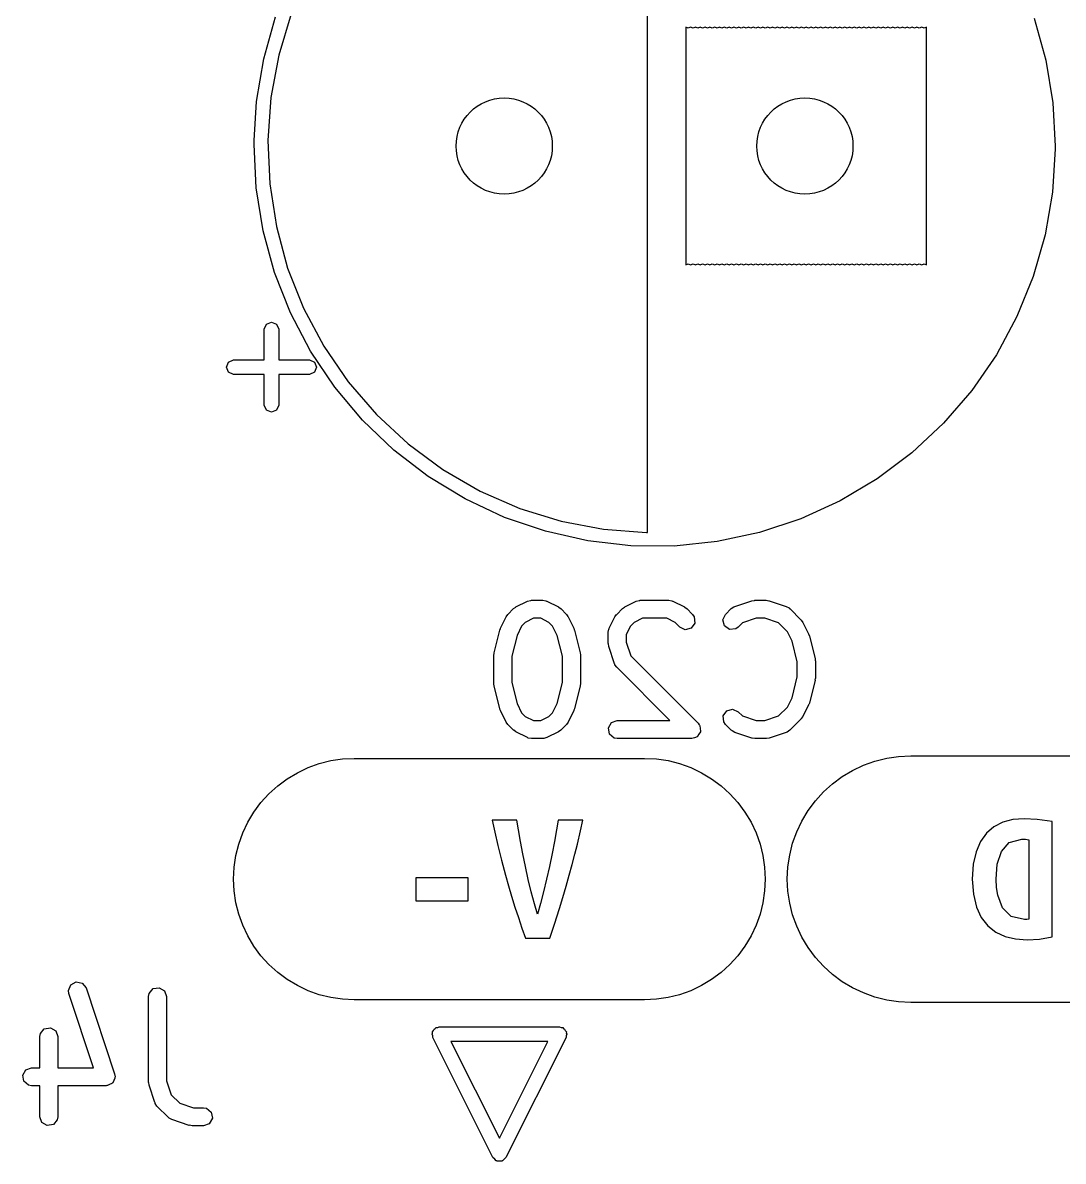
# Model space of a CAD drawing. Extents: x 84 to 124, y -233 to -38.
# Drawn here: x 95.1 to 103.75, y -205.94 to -196.47 of the extents above; entities that cross this region are included whole.
import ezdxf

# ---------------------------------------------------------------- set-up
doc = ezdxf.new("R2010")
doc.units = 0
doc.layers.add('BLACK', color=7, linetype='CONTINUOUS')

msp = doc.modelspace()

# ---------------------------------------------------------------- linework, layer by layer
at = {"layer": 'BLACK', "linetype": 'CONTINUOUS'}
for p, q in [((100.29, -200.709), (100.29, -194.284)), ((97.1002, -196.769), (97.1977, -196.422)), ((97.3288, -196.395), (97.2251, -196.739)), ((103.506, -196.433), (103.602, -196.78)), ((100.63, -196.515), (100.61, -196.507)), ((100.61, -196.507), (100.61, -198.483)), ((100.65, -196.507), (100.63, -196.515)), ((100.67, -196.515), (100.65, -196.507)), ((100.69, -196.507), (100.67, -196.515)), ((100.71, -196.515), (100.69, -196.507)), ((100.73, -196.507), (100.71, -196.515)), ((100.75, -196.515), (100.73, -196.507)), ((100.77, -196.507), (100.75, -196.515)), ((100.79, -196.515), (100.77, -196.507)), ((100.81, -196.507), (100.79, -196.515)), ((100.83, -196.515), (100.81, -196.507)), ((100.85, -196.507), (100.83, -196.515)), ((100.87, -196.515), (100.85, -196.507)), ((100.89, -196.507), (100.87, -196.515)), ((100.91, -196.515), (100.89, -196.507)), ((100.93, -196.507), (100.91, -196.515)), ((100.95, -196.515), (100.93, -196.507)), ((100.97, -196.507), (100.95, -196.515)), ((100.99, -196.515), (100.97, -196.507)), ((101.01, -196.507), (100.99, -196.515)), ((101.03, -196.515), (101.01, -196.507)), ((101.05, -196.507), (101.03, -196.515)), ((101.071, -196.515), (101.05, -196.507)), ((101.091, -196.507), (101.071, -196.515)), ((101.111, -196.515), (101.091, -196.507)), ((101.131, -196.507), (101.111, -196.515)), ((101.151, -196.515), (101.131, -196.507)), ((101.171, -196.507), (101.151, -196.515)), ((101.191, -196.515), (101.171, -196.507)), ((101.211, -196.507), (101.191, -196.515)), ((101.231, -196.515), (101.211, -196.507)), ((101.251, -196.507), (101.231, -196.515)), ((101.271, -196.515), (101.251, -196.507)), ((101.291, -196.507), (101.271, -196.515)), ((101.311, -196.515), (101.291, -196.507)), ((101.331, -196.507), (101.311, -196.515)), ((101.351, -196.515), (101.331, -196.507)), ((101.371, -196.507), (101.351, -196.515)), ((101.391, -196.515), (101.371, -196.507)), ((101.411, -196.507), (101.391, -196.515)), ((101.431, -196.515), (101.411, -196.507)), ((101.451, -196.507), (101.431, -196.515)), ((101.471, -196.515), (101.451, -196.507)), ((101.491, -196.507), (101.471, -196.515)), ((101.511, -196.515), (101.491, -196.507)), ((101.531, -196.507), (101.511, -196.515)), ((101.551, -196.515), (101.531, -196.507)), ((101.571, -196.507), (101.551, -196.515)), ((101.591, -196.515), (101.571, -196.507)), ((101.611, -196.507), (101.591, -196.515)), ((101.631, -196.515), (101.611, -196.507)), ((101.651, -196.507), (101.631, -196.515)), ((101.671, -196.515), (101.651, -196.507)), ((101.691, -196.507), (101.671, -196.515)), ((101.711, -196.515), (101.691, -196.507)), ((101.731, -196.507), (101.711, -196.515)), ((101.751, -196.515), (101.731, -196.507)), ((101.771, -196.507), (101.751, -196.515)), ((101.791, -196.515), (101.771, -196.507)), ((101.811, -196.507), (101.791, -196.515)), ((101.831, -196.515), (101.811, -196.507)), ((101.851, -196.507), (101.831, -196.515)), ((101.871, -196.515), (101.851, -196.507)), ((101.891, -196.507), (101.871, -196.515)), ((101.911, -196.515), (101.891, -196.507)), ((101.931, -196.507), (101.911, -196.515)), ((101.951, -196.515), (101.931, -196.507)), ((101.971, -196.507), (101.951, -196.515)), ((101.991, -196.515), (101.971, -196.507)), ((102.011, -196.507), (101.991, -196.515)), ((102.031, -196.515), (102.011, -196.507)), ((102.051, -196.507), (102.031, -196.515)), ((102.071, -196.515), (102.051, -196.507)), ((102.091, -196.507), (102.071, -196.515)), ((102.111, -196.515), (102.091, -196.507)), ((102.131, -196.507), (102.111, -196.515)), ((102.151, -196.515), (102.131, -196.507)), ((102.171, -196.507), (102.151, -196.515)), ((102.191, -196.515), (102.171, -196.507)), ((102.211, -196.507), (102.191, -196.515)), ((102.231, -196.515), (102.211, -196.507)), ((102.251, -196.507), (102.231, -196.515)), ((102.271, -196.515), (102.251, -196.507)), ((102.291, -196.507), (102.271, -196.515)), ((102.311, -196.515), (102.291, -196.507)), ((102.331, -196.507), (102.311, -196.515)), ((102.351, -196.515), (102.331, -196.507)), ((102.371, -196.507), (102.351, -196.515)), ((102.391, -196.515), (102.371, -196.507)), ((102.411, -196.507), (102.391, -196.515)), ((102.431, -196.515), (102.411, -196.507)), ((102.451, -196.507), (102.431, -196.515)), ((102.471, -196.515), (102.451, -196.507)), ((102.491, -196.507), (102.471, -196.515)), ((102.511, -196.515), (102.491, -196.507)), ((102.531, -196.507), (102.511, -196.515)), ((102.551, -196.515), (102.531, -196.507)), ((102.571, -196.507), (102.551, -196.515)), ((102.591, -196.515), (102.571, -196.507)), ((102.611, -196.507), (102.591, -196.515)), ((102.611, -198.483), (102.611, -196.507)), ((97.0408, -197.124), (97.1002, -196.769)), ((97.2251, -196.739), (97.1603, -197.092)), ((103.602, -196.78), (103.661, -197.135)), ((97.1603, -197.092), (97.1353, -197.45)), ((97.0219, -197.45), (97.0408, -197.124)), ((103.661, -197.135), (103.68, -197.495)), ((97.02, -197.483), (97.0219, -197.45)), ((97.1353, -197.45), (97.1503, -197.809)), ((97.0382, -197.843), (97.02, -197.483)), ((103.68, -197.518), (103.658, -197.878)), ((103.68, -197.495), (103.68, -197.518)), ((97.0952, -198.199), (97.0382, -197.843)), ((97.1503, -197.809), (97.2052, -198.163)), ((103.658, -197.878), (103.597, -198.233)), ((97.1902, -198.546), (97.0952, -198.199)), ((97.2052, -198.163), (97.2993, -198.51)), ((103.597, -198.233), (103.499, -198.579)), ((97.2993, -198.51), (97.4314, -198.844)), ((100.61, -198.483), (100.63, -198.475)), ((100.63, -198.475), (100.65, -198.483)), ((100.65, -198.483), (100.67, -198.475)), ((100.67, -198.475), (100.69, -198.483)), ((100.69, -198.483), (100.71, -198.475)), ((100.71, -198.475), (100.73, -198.483)), ((100.73, -198.483), (100.75, -198.475)), ((100.75, -198.475), (100.77, -198.483)), ((100.77, -198.483), (100.79, -198.475)), ((100.79, -198.475), (100.81, -198.483)), ((100.81, -198.483), (100.83, -198.475)), ((100.83, -198.475), (100.85, -198.483)), ((100.85, -198.483), (100.87, -198.475)), ((100.87, -198.475), (100.89, -198.483)), ((100.89, -198.483), (100.91, -198.475)), ((100.91, -198.475), (100.93, -198.483)), ((100.93, -198.483), (100.95, -198.475)), ((100.95, -198.475), (100.97, -198.483)), ((100.97, -198.483), (100.99, -198.475)), ((100.99, -198.475), (101.01, -198.483)), ((101.01, -198.483), (101.03, -198.475)), ((101.03, -198.475), (101.05, -198.483)), ((101.05, -198.483), (101.071, -198.475)), ((101.071, -198.475), (101.091, -198.483)), ((101.091, -198.483), (101.111, -198.475)), ((101.111, -198.475), (101.131, -198.483)), ((101.131, -198.483), (101.151, -198.475)), ((101.151, -198.475), (101.171, -198.483)), ((101.171, -198.483), (101.191, -198.475)), ((101.191, -198.475), (101.211, -198.483)), ((101.211, -198.483), (101.231, -198.475)), ((101.231, -198.475), (101.251, -198.483)), ((101.251, -198.483), (101.271, -198.475)), ((101.271, -198.475), (101.291, -198.483)), ((101.291, -198.483), (101.311, -198.475)), ((101.311, -198.475), (101.331, -198.483)), ((101.331, -198.483), (101.351, -198.475)), ((101.351, -198.475), (101.371, -198.483)), ((101.371, -198.483), (101.391, -198.475)), ((101.391, -198.475), (101.411, -198.483)), ((101.411, -198.483), (101.431, -198.475)), ((101.431, -198.475), (101.451, -198.483)), ((101.451, -198.483), (101.471, -198.475)), ((101.471, -198.475), (101.491, -198.483)), ((101.491, -198.483), (101.511, -198.475)), ((101.511, -198.475), (101.531, -198.483)), ((101.531, -198.483), (101.551, -198.475)), ((101.551, -198.475), (101.571, -198.483)), ((101.571, -198.483), (101.591, -198.475)), ((101.591, -198.475), (101.611, -198.483)), ((101.611, -198.483), (101.631, -198.475)), ((101.631, -198.475), (101.651, -198.483)), ((101.651, -198.483), (101.671, -198.475)), ((101.671, -198.475), (101.691, -198.483)), ((101.691, -198.483), (101.711, -198.475)), ((101.711, -198.475), (101.731, -198.483)), ((101.731, -198.483), (101.751, -198.475)), ((101.751, -198.475), (101.771, -198.483)), ((101.771, -198.483), (101.791, -198.475)), ((101.791, -198.475), (101.811, -198.483)), ((101.811, -198.483), (101.831, -198.475)), ((101.831, -198.475), (101.851, -198.483)), ((101.851, -198.483), (101.871, -198.475)), ((101.871, -198.475), (101.891, -198.483)), ((101.891, -198.483), (101.911, -198.475)), ((101.911, -198.475), (101.931, -198.483)), ((101.931, -198.483), (101.951, -198.475)), ((101.951, -198.475), (101.971, -198.483)), ((101.971, -198.483), (101.991, -198.475)), ((101.991, -198.475), (102.011, -198.483)), ((102.011, -198.483), (102.031, -198.475)), ((102.031, -198.475), (102.051, -198.483)), ((102.051, -198.483), (102.071, -198.475)), ((102.071, -198.475), (102.091, -198.483)), ((102.091, -198.483), (102.111, -198.475)), ((102.111, -198.475), (102.131, -198.483)), ((102.131, -198.483), (102.151, -198.475)), ((102.151, -198.475), (102.171, -198.483)), ((102.171, -198.483), (102.191, -198.475)), ((102.191, -198.475), (102.211, -198.483)), ((102.211, -198.483), (102.231, -198.475)), ((102.231, -198.475), (102.251, -198.483)), ((102.251, -198.483), (102.271, -198.475)), ((102.271, -198.475), (102.291, -198.483)), ((102.291, -198.483), (102.311, -198.475)), ((102.311, -198.475), (102.331, -198.483)), ((102.331, -198.483), (102.351, -198.475)), ((102.351, -198.475), (102.371, -198.483)), ((102.371, -198.483), (102.391, -198.475)), ((102.391, -198.475), (102.411, -198.483)), ((102.411, -198.483), (102.431, -198.475)), ((102.431, -198.475), (102.451, -198.483)), ((102.451, -198.483), (102.471, -198.475)), ((102.471, -198.475), (102.491, -198.483)), ((102.491, -198.483), (102.511, -198.475)), ((102.511, -198.475), (102.531, -198.483)), ((102.531, -198.483), (102.551, -198.475)), ((102.551, -198.475), (102.571, -198.483)), ((102.571, -198.483), (102.591, -198.475)), ((102.591, -198.475), (102.611, -198.483)), ((97.3222, -198.881), (97.1902, -198.546)), ((103.499, -198.579), (103.363, -198.913)), ((97.4897, -199.2), (97.3222, -198.881)), ((97.4314, -198.844), (97.6, -199.16)), ((97.1048, -199.019), (97.1223, -198.977)), ((97.1223, -198.977), (97.1648, -198.959)), ((97.1648, -198.959), (97.2072, -198.977)), ((97.2072, -198.977), (97.2248, -199.019)), ((103.363, -198.913), (103.192, -199.23)), ((97.1048, -199.274), (97.1048, -199.019)), ((97.2248, -199.019), (97.2248, -199.274)), ((97.6, -199.16), (97.8027, -199.457)), ((96.8073, -199.292), (96.8498, -199.274)), ((96.8498, -199.274), (97.1048, -199.274)), ((97.2248, -199.274), (97.4798, -199.274)), ((97.4798, -199.274), (97.5222, -199.292)), ((97.6905, -199.499), (97.4897, -199.2)), ((103.192, -199.23), (102.988, -199.527)), ((96.7898, -199.334), (96.8073, -199.292)), ((96.8073, -199.376), (96.7898, -199.334)), ((97.5222, -199.292), (97.5398, -199.334)), ((97.5398, -199.334), (97.5222, -199.376)), ((96.8498, -199.394), (96.8073, -199.376)), ((97.1048, -199.394), (96.8498, -199.394)), ((97.1048, -199.649), (97.1048, -199.394)), ((97.4798, -199.394), (97.2248, -199.394)), ((97.2248, -199.394), (97.2248, -199.649)), ((97.5222, -199.376), (97.4798, -199.394)), ((97.8027, -199.457), (98.0373, -199.728)), ((97.9225, -199.775), (97.6905, -199.499)), ((102.988, -199.527), (102.753, -199.8)), ((97.1223, -199.691), (97.1048, -199.649)), ((97.2248, -199.649), (97.2072, -199.691)), ((97.1648, -199.709), (97.1223, -199.691)), ((97.2072, -199.691), (97.1648, -199.709)), ((98.0373, -199.728), (98.3006, -199.972)), ((98.1829, -200.023), (97.9225, -199.775)), ((102.753, -199.8), (102.49, -200.046)), ((98.4687, -200.243), (98.1829, -200.023)), ((98.3006, -199.972), (98.5896, -200.185)), ((102.49, -200.046), (102.202, -200.262)), ((98.5896, -200.185), (98.9004, -200.365)), ((98.7764, -200.43), (98.4687, -200.243)), ((102.202, -200.262), (101.893, -200.446)), ((98.9004, -200.365), (99.2293, -200.508)), ((99.1026, -200.583), (98.7764, -200.43)), ((99.2293, -200.508), (99.5722, -200.615)), ((101.893, -200.446), (101.565, -200.595)), ((99.4433, -200.699), (99.1026, -200.583)), ((101.565, -200.595), (101.223, -200.709)), ((99.7947, -200.778), (99.4433, -200.699)), ((99.5722, -200.615), (99.9248, -200.682)), ((99.9248, -200.682), (100.283, -200.709)), ((100.153, -200.819), (99.7947, -200.778)), ((100.283, -200.709), (100.29, -200.709)), ((100.871, -200.784), (100.513, -200.821)), ((101.223, -200.709), (100.871, -200.784)), ((100.513, -200.821), (100.153, -200.819)), ((99.1303, -201.39), (99.1779, -201.342)), ((99.1779, -201.342), (99.1963, -201.329)), ((99.1963, -201.329), (99.1974, -201.328)), ((99.1974, -201.328), (99.2926, -201.28)), ((99.2926, -201.28), (99.3176, -201.273)), ((99.3176, -201.273), (99.322, -201.274)), ((99.322, -201.274), (99.3262, -201.272)), ((99.3262, -201.272), (99.4214, -201.272)), ((99.4214, -201.272), (99.4471, -201.277)), ((99.4471, -201.277), (99.4505, -201.28)), ((99.4505, -201.28), (99.455, -201.28)), ((99.455, -201.28), (99.5502, -201.328)), ((99.5502, -201.328), (99.5682, -201.341)), ((99.5682, -201.341), (99.5697, -201.342)), ((99.5697, -201.342), (99.6173, -201.39)), ((100.035, -201.39), (100.083, -201.342)), ((100.083, -201.342), (100.101, -201.329)), ((100.101, -201.329), (100.102, -201.328)), ((100.102, -201.328), (100.197, -201.28)), ((100.197, -201.28), (100.222, -201.273)), ((100.222, -201.273), (100.227, -201.274)), ((100.227, -201.274), (100.231, -201.272)), ((100.231, -201.272), (100.469, -201.272)), ((100.469, -201.272), (100.495, -201.277)), ((100.495, -201.277), (100.498, -201.28)), ((100.498, -201.28), (100.503, -201.28)), ((100.503, -201.28), (100.598, -201.328)), ((100.598, -201.328), (100.616, -201.341)), ((100.616, -201.341), (100.617, -201.342)), ((100.617, -201.342), (100.665, -201.39)), ((100.94, -201.39), (100.987, -201.342)), ((100.987, -201.342), (101.009, -201.327)), ((101.009, -201.327), (101.013, -201.327)), ((101.013, -201.327), (101.017, -201.324)), ((101.017, -201.324), (101.16, -201.276)), ((101.16, -201.276), (101.182, -201.273)), ((101.182, -201.273), (101.183, -201.272)), ((101.183, -201.272), (101.279, -201.272)), ((101.279, -201.272), (101.301, -201.276)), ((101.301, -201.276), (101.302, -201.276)), ((101.302, -201.276), (101.445, -201.324)), ((101.445, -201.324), (101.468, -201.336)), ((101.468, -201.336), (101.47, -201.34)), ((101.47, -201.34), (101.474, -201.342)), ((101.474, -201.342), (101.57, -201.437)), ((99.0686, -201.504), (99.1163, -201.409)), ((99.1163, -201.409), (99.1296, -201.391)), ((99.1296, -201.391), (99.1303, -201.39)), ((99.2754, -201.457), (99.245, -201.487)), ((99.3439, -201.422), (99.2754, -201.457)), ((99.4037, -201.422), (99.3439, -201.422)), ((99.4722, -201.457), (99.4037, -201.422)), ((99.5026, -201.487), (99.4722, -201.457)), ((99.6173, -201.39), (99.6302, -201.408)), ((99.6302, -201.408), (99.6314, -201.409)), ((99.6314, -201.409), (99.679, -201.504)), ((99.9734, -201.504), (100.021, -201.409)), ((100.021, -201.409), (100.034, -201.391)), ((100.034, -201.391), (100.035, -201.39)), ((100.18, -201.457), (100.15, -201.487)), ((100.249, -201.422), (100.18, -201.457)), ((100.451, -201.422), (100.249, -201.422)), ((100.52, -201.457), (100.451, -201.422)), ((100.559, -201.496), (100.52, -201.457)), ((100.665, -201.39), (100.68, -201.411)), ((100.68, -201.411), (100.684, -201.462)), ((100.918, -201.436), (100.94, -201.39)), ((100.931, -201.486), (100.918, -201.436)), ((101.196, -201.422), (101.081, -201.461)), ((101.266, -201.422), (101.196, -201.422)), ((101.381, -201.461), (101.266, -201.422)), ((101.57, -201.437), (101.583, -201.456)), ((101.583, -201.456), (101.584, -201.457)), ((101.584, -201.457), (101.631, -201.552)), ((99.0153, -201.71), (99.063, -201.52)), ((99.063, -201.52), (99.0682, -201.508)), ((99.0682, -201.508), (99.0686, -201.504)), ((99.245, -201.487), (99.2065, -201.564)), ((99.5411, -201.564), (99.5026, -201.487)), ((99.679, -201.504), (99.6827, -201.517)), ((99.6827, -201.517), (99.6847, -201.52)), ((99.6847, -201.52), (99.7323, -201.71)), ((99.9655, -201.538), (99.97, -201.512)), ((99.9655, -201.633), (99.9655, -201.538)), ((99.97, -201.512), (99.9729, -201.509)), ((99.9729, -201.509), (99.9734, -201.504)), ((100.15, -201.487), (100.115, -201.556)), ((100.605, -201.517), (100.559, -201.496)), ((100.655, -201.504), (100.605, -201.517)), ((100.684, -201.462), (100.655, -201.504)), ((100.973, -201.515), (100.931, -201.486)), ((101.025, -201.511), (100.973, -201.515)), ((101.046, -201.496), (101.025, -201.511)), ((101.081, -201.461), (101.046, -201.496)), ((101.455, -201.535), (101.381, -201.461)), ((101.494, -201.612), (101.455, -201.535)), ((101.631, -201.552), (101.635, -201.564)), ((99.2065, -201.564), (99.1631, -201.738)), ((99.5845, -201.738), (99.5411, -201.564)), ((99.966, -201.635), (99.9655, -201.633)), ((99.9693, -201.657), (99.966, -201.635)), ((100.115, -201.556), (100.115, -201.621)), ((100.115, -201.621), (100.154, -201.735)), ((101.537, -201.785), (101.494, -201.612)), ((101.635, -201.564), (101.637, -201.567)), ((101.637, -201.567), (101.685, -201.758)), ((99.0131, -201.728), (99.0157, -201.714)), ((99.0131, -201.966), (99.0131, -201.728)), ((99.0157, -201.714), (99.0153, -201.71)), ((99.1631, -201.738), (99.1631, -201.957)), ((99.5845, -201.957), (99.5845, -201.738)), ((99.7323, -201.71), (99.7333, -201.725)), ((99.7333, -201.725), (99.7345, -201.728)), ((99.7345, -201.728), (99.7345, -201.966)), ((100.017, -201.8), (99.9693, -201.657)), ((100.154, -201.735), (100.713, -202.294)), ((100.02, -201.803), (100.017, -201.8)), ((100.02, -201.808), (100.02, -201.803)), ((100.035, -201.829), (100.02, -201.808)), ((100.478, -202.272), (100.035, -201.829)), ((101.537, -201.91), (101.537, -201.785)), ((101.685, -201.758), (101.686, -201.773)), ((101.686, -201.773), (101.687, -201.776)), ((101.687, -201.776), (101.687, -201.919)), ((101.494, -202.083), (101.537, -201.91)), ((101.687, -201.919), (101.684, -201.934)), ((99.0143, -201.97), (99.0131, -201.966)), ((99.0153, -201.985), (99.0143, -201.97)), ((99.063, -202.175), (99.0153, -201.985)), ((99.1631, -201.957), (99.2065, -202.131)), ((99.5411, -202.131), (99.5845, -201.957)), ((99.7323, -201.985), (99.6847, -202.175)), ((99.7345, -201.966), (99.7319, -201.981)), ((99.7319, -201.981), (99.7323, -201.985)), ((101.685, -201.937), (101.637, -202.127)), ((101.684, -201.934), (101.685, -201.937)), ((101.455, -202.16), (101.494, -202.083)), ((99.0649, -202.178), (99.063, -202.175)), ((99.0686, -202.19), (99.0649, -202.178)), ((99.1163, -202.286), (99.0686, -202.19)), ((99.2065, -202.131), (99.245, -202.208)), ((99.245, -202.208), (99.2754, -202.238)), ((99.4722, -202.238), (99.5026, -202.208)), ((99.5026, -202.208), (99.5411, -202.131)), ((99.679, -202.19), (99.6314, -202.286)), ((99.6794, -202.187), (99.679, -202.19)), ((99.6847, -202.175), (99.6794, -202.187)), ((100.92, -202.233), (100.95, -202.191)), ((100.95, -202.191), (100.999, -202.177)), ((100.999, -202.177), (101.046, -202.199)), ((101.046, -202.199), (101.081, -202.234)), ((101.381, -202.234), (101.455, -202.16)), ((101.631, -202.143), (101.584, -202.238)), ((101.632, -202.139), (101.631, -202.143)), ((101.637, -202.127), (101.632, -202.139)), ((99.1174, -202.287), (99.1163, -202.286)), ((99.1303, -202.305), (99.1174, -202.287)), ((99.1779, -202.353), (99.1303, -202.305)), ((99.2754, -202.238), (99.3439, -202.272)), ((99.3439, -202.272), (99.4037, -202.272)), ((99.4037, -202.272), (99.4722, -202.238)), ((99.6173, -202.305), (99.5697, -202.353)), ((99.618, -202.304), (99.6173, -202.305)), ((99.6314, -202.286), (99.618, -202.304)), ((99.9666, -202.334), (99.9923, -202.29)), ((99.9923, -202.29), (100.04, -202.272)), ((100.04, -202.272), (100.478, -202.272)), ((100.713, -202.294), (100.722, -202.308)), ((100.722, -202.308), (100.724, -202.31)), ((100.925, -202.284), (100.92, -202.233)), ((100.94, -202.305), (100.925, -202.284)), ((100.987, -202.353), (100.94, -202.305)), ((101.081, -202.234), (101.196, -202.272)), ((101.196, -202.272), (101.266, -202.272)), ((101.266, -202.272), (101.381, -202.234)), ((101.57, -202.258), (101.474, -202.353)), ((101.584, -202.238), (101.57, -202.256)), ((101.57, -202.256), (101.57, -202.258)), ((99.1794, -202.353), (99.1779, -202.353)), ((99.1974, -202.367), (99.1794, -202.353)), ((99.2926, -202.414), (99.1974, -202.367)), ((99.5502, -202.367), (99.455, -202.414)), ((99.5513, -202.366), (99.5502, -202.367)), ((99.5697, -202.353), (99.5513, -202.366)), ((99.9755, -202.385), (99.9666, -202.334)), ((100.015, -202.418), (99.9755, -202.385)), ((100.719, -202.385), (100.708, -202.405)), ((100.732, -202.367), (100.719, -202.385)), ((100.724, -202.31), (100.725, -202.312)), ((100.725, -202.312), (100.727, -202.316)), ((100.727, -202.316), (100.729, -202.338)), ((100.729, -202.338), (100.733, -202.36)), ((100.733, -202.36), (100.732, -202.363)), ((100.732, -202.363), (100.732, -202.367)), ((100.992, -202.355), (100.987, -202.353)), ((100.994, -202.359), (100.992, -202.355)), ((101.017, -202.371), (100.994, -202.359)), ((101.16, -202.419), (101.017, -202.371)), ((101.445, -202.371), (101.302, -202.419)), ((101.449, -202.368), (101.445, -202.371)), ((101.453, -202.368), (101.449, -202.368)), ((101.474, -202.353), (101.453, -202.368)), ((99.2971, -202.415), (99.2926, -202.414)), ((99.3005, -202.418), (99.2971, -202.415)), ((99.3262, -202.422), (99.3005, -202.418)), ((99.4214, -202.422), (99.3262, -202.422)), ((99.4256, -202.421), (99.4214, -202.422)), ((99.43, -202.422), (99.4256, -202.421)), ((99.455, -202.414), (99.43, -202.422)), ((100.04, -202.422), (100.015, -202.418)), ((100.66, -202.422), (100.04, -202.422)), ((100.681, -202.415), (100.66, -202.422)), ((100.703, -202.409), (100.681, -202.415)), ((100.705, -202.406), (100.703, -202.409)), ((100.708, -202.405), (100.705, -202.406)), ((101.161, -202.418), (101.16, -202.419)), ((101.183, -202.422), (101.161, -202.418)), ((101.279, -202.422), (101.183, -202.422)), ((101.28, -202.422), (101.279, -202.422)), ((101.302, -202.419), (101.28, -202.422)), ((97.6578, -202.606), (97.7552, -202.592)), ((97.7552, -202.592), (97.8536, -202.587)), ((97.8536, -202.587), (100.266, -202.587)), ((100.266, -202.587), (100.365, -202.592)), ((100.365, -202.592), (100.462, -202.606)), ((102.182, -202.61), (102.28, -202.585)), ((102.28, -202.585), (102.379, -202.571)), ((102.379, -202.571), (102.48, -202.566)), ((102.48, -202.566), (105.8, -202.566)), ((97.3804, -202.706), (97.4694, -202.663)), ((97.4694, -202.663), (97.5622, -202.63)), ((97.5622, -202.63), (97.6578, -202.606)), ((100.462, -202.606), (100.558, -202.63)), ((100.558, -202.63), (100.651, -202.663)), ((100.651, -202.663), (100.74, -202.706)), ((101.91, -202.738), (101.996, -202.687)), ((101.996, -202.687), (102.087, -202.644)), ((102.087, -202.644), (102.182, -202.61)), ((97.2167, -202.815), (97.2959, -202.756)), ((97.2959, -202.756), (97.3804, -202.706)), ((100.74, -202.706), (100.824, -202.756)), ((100.824, -202.756), (100.903, -202.815)), ((101.829, -202.798), (101.91, -202.738)), ((97.1437, -202.881), (97.2167, -202.815)), ((100.903, -202.815), (100.976, -202.881)), ((101.687, -202.94), (101.755, -202.866)), ((101.755, -202.866), (101.829, -202.798)), ((97.0189, -203.033), (97.0776, -202.954)), ((97.0776, -202.954), (97.1437, -202.881)), ((100.976, -202.881), (101.042, -202.954)), ((101.042, -202.954), (101.101, -203.033)), ((101.627, -203.021), (101.687, -202.94)), ((96.9682, -203.118), (97.0189, -203.033)), ((101.101, -203.033), (101.152, -203.118)), ((101.575, -203.108), (101.627, -203.021)), ((96.9261, -203.207), (96.9682, -203.118)), ((99.2045, -203.1), (98.9997, -203.1)), ((98.9997, -203.1), (99.0209, -203.2)), ((99.2188, -203.182), (99.2045, -203.1)), ((99.5474, -203.1), (99.5355, -203.182)), ((99.7537, -203.1), (99.5474, -203.1)), ((99.7355, -203.189), (99.7537, -203.1)), ((101.152, -203.118), (101.194, -203.207)), ((101.532, -203.199), (101.575, -203.108)), ((103.171, -203.155), (103.11, -203.208)), ((103.245, -203.118), (103.171, -203.155)), ((103.33, -203.096), (103.245, -203.118)), ((103.422, -203.089), (103.33, -203.096)), ((103.532, -203.094), (103.422, -203.089)), ((103.657, -203.113), (103.532, -203.094)), ((103.657, -204.072), (103.657, -203.113)), ((96.8929, -203.3), (96.9261, -203.207)), ((99.0209, -203.2), (99.0465, -203.312)), ((99.2362, -203.277), (99.2188, -203.182)), ((99.5355, -203.182), (99.5188, -203.277)), ((99.7093, -203.3), (99.7355, -203.189)), ((101.194, -203.207), (101.227, -203.3)), ((101.498, -203.293), (101.532, -203.199)), ((103.11, -203.208), (103.06, -203.277)), ((96.869, -203.395), (96.8929, -203.3)), ((99.0465, -203.312), (99.0763, -203.433)), ((99.2561, -203.38), (99.2362, -203.277)), ((99.5188, -203.277), (99.4987, -203.379)), ((99.6883, -203.383), (99.7093, -203.3)), ((101.227, -203.3), (101.251, -203.395)), ((101.474, -203.391), (101.498, -203.293)), ((103.06, -203.277), (103.023, -203.363)), ((103.234, -203.361), (103.299, -203.287)), ((103.299, -203.287), (103.405, -203.259)), ((103.405, -203.259), (103.434, -203.26)), ((103.434, -203.26), (103.462, -203.264)), ((103.462, -203.264), (103.462, -203.924)), ((96.8545, -203.493), (96.869, -203.395)), ((99.0763, -203.433), (99.11, -203.559)), ((99.2775, -203.486), (99.2561, -203.38)), ((99.4987, -203.379), (99.4767, -203.485)), ((99.6655, -203.469), (99.6883, -203.383)), ((101.251, -203.395), (101.265, -203.493)), ((101.459, -203.49), (101.474, -203.391)), ((103.023, -203.363), (103, -203.467)), ((103.2, -203.467), (103.234, -203.361)), ((96.8497, -203.591), (96.8545, -203.493)), ((99.3005, -203.593), (99.2775, -203.486)), ((99.4767, -203.485), (99.4529, -203.591)), ((99.641, -203.559), (99.6655, -203.469)), ((101.265, -203.493), (101.27, -203.591)), ((101.454, -203.591), (101.459, -203.49)), ((103, -203.467), (102.992, -203.591)), ((103.191, -203.591), (103.2, -203.467)), ((96.8545, -203.689), (96.8497, -203.591)), ((98.3663, -203.579), (98.3663, -203.771)), ((98.8012, -203.579), (98.3663, -203.579)), ((98.8012, -203.771), (98.8012, -203.579)), ((99.11, -203.559), (99.1346, -203.646)), ((99.3251, -203.697), (99.3005, -203.593)), ((99.4529, -203.591), (99.4275, -203.696)), ((99.6151, -203.651), (99.641, -203.559)), ((101.27, -203.591), (101.265, -203.689)), ((101.459, -203.692), (101.454, -203.591)), ((102.992, -203.591), (103.001, -203.717)), ((103.194, -203.661), (103.191, -203.591)), ((96.869, -203.787), (96.8545, -203.689)), ((99.1346, -203.646), (99.1608, -203.734)), ((99.3505, -203.796), (99.3251, -203.697)), ((99.4275, -203.696), (99.4015, -203.794)), ((99.5881, -203.743), (99.6151, -203.651)), ((101.265, -203.689), (101.251, -203.787)), ((101.474, -203.791), (101.459, -203.692)), ((103.001, -203.717), (103.026, -203.824)), ((103.203, -203.725), (103.194, -203.661)), ((103.242, -203.831), (103.203, -203.725)), ((96.8929, -203.882), (96.869, -203.787)), ((98.3663, -203.771), (98.8012, -203.771)), ((99.1608, -203.734), (99.1886, -203.823)), ((99.1886, -203.823), (99.2175, -203.911)), ((99.3759, -203.882), (99.3505, -203.796)), ((99.4015, -203.794), (99.3759, -203.882)), ((99.5601, -203.835), (99.5881, -203.743)), ((101.251, -203.787), (101.227, -203.882)), ((101.498, -203.889), (101.474, -203.791)), ((103.026, -203.824), (103.067, -203.911)), ((96.9261, -203.975), (96.8929, -203.882)), ((99.2175, -203.911), (99.2471, -203.998)), ((99.5184, -203.966), (99.5601, -203.835)), ((101.227, -203.882), (101.194, -203.975)), ((101.532, -203.983), (101.498, -203.889)), ((103.067, -203.911), (103.121, -203.98)), ((103.315, -203.901), (103.242, -203.831)), ((103.427, -203.926), (103.315, -203.901)), ((96.9682, -204.064), (96.9261, -203.975)), ((99.2471, -203.998), (99.2775, -204.082)), ((99.4791, -204.082), (99.5184, -203.966)), ((101.194, -203.975), (101.152, -204.064)), ((101.575, -204.074), (101.532, -203.983)), ((103.121, -203.98), (103.187, -204.032)), ((103.445, -203.926), (103.427, -203.926)), ((103.462, -203.924), (103.445, -203.926)), ((97.0189, -204.149), (96.9682, -204.064)), ((99.2775, -204.082), (99.4791, -204.082)), ((101.152, -204.064), (101.101, -204.149)), ((101.627, -204.161), (101.575, -204.074)), ((103.187, -204.032), (103.264, -204.068)), ((103.264, -204.068), (103.352, -204.089)), ((103.352, -204.089), (103.448, -204.096)), ((103.448, -204.096), (103.55, -204.09)), ((103.55, -204.09), (103.657, -204.072)), ((97.0776, -204.228), (97.0189, -204.149)), ((101.101, -204.149), (101.042, -204.228)), ((101.687, -204.242), (101.627, -204.161)), ((97.1437, -204.301), (97.0776, -204.228)), ((101.042, -204.228), (100.976, -204.301)), ((101.755, -204.316), (101.687, -204.242)), ((97.2167, -204.367), (97.1437, -204.301)), ((97.2959, -204.426), (97.2167, -204.367)), ((100.903, -204.367), (100.824, -204.426)), ((100.976, -204.301), (100.903, -204.367)), ((101.829, -204.384), (101.755, -204.316)), ((101.91, -204.444), (101.829, -204.384)), ((95.4767, -204.518), (95.4956, -204.47)), ((95.4956, -204.47), (95.5407, -204.446)), ((95.5407, -204.446), (95.5909, -204.456)), ((95.5909, -204.456), (95.6228, -204.496)), ((97.3804, -204.476), (97.2959, -204.426)), ((97.4694, -204.519), (97.3804, -204.476)), ((100.74, -204.476), (100.651, -204.519)), ((100.824, -204.426), (100.74, -204.476)), ((101.996, -204.495), (101.91, -204.444)), ((95.4805, -204.543), (95.4767, -204.518)), ((95.6857, -205.159), (95.4805, -204.543)), ((95.6228, -204.496), (95.8609, -205.21)), ((96.1433, -204.567), (96.1479, -204.542)), ((96.1433, -205.282), (96.1433, -204.567)), ((96.1479, -204.542), (96.1808, -204.502)), ((96.1808, -204.502), (96.2314, -204.494)), ((96.2314, -204.494), (96.2758, -204.519)), ((96.2758, -204.519), (96.2933, -204.567)), ((96.2933, -204.567), (96.2933, -205.269)), ((97.5622, -204.552), (97.4694, -204.519)), ((97.6578, -204.576), (97.5622, -204.552)), ((97.7552, -204.59), (97.6578, -204.576)), ((100.462, -204.576), (100.365, -204.59)), ((100.558, -204.552), (100.462, -204.576)), ((100.651, -204.519), (100.558, -204.552)), ((102.087, -204.538), (101.996, -204.495)), ((102.182, -204.572), (102.087, -204.538)), ((102.28, -204.597), (102.182, -204.572)), ((97.8536, -204.595), (97.7552, -204.59)), ((100.266, -204.595), (97.8536, -204.595)), ((100.365, -204.59), (100.266, -204.595)), ((102.379, -204.611), (102.28, -204.597)), ((102.48, -204.616), (102.379, -204.611)), ((105.8, -204.616), (102.48, -204.616)), ((95.2431, -204.875), (95.2761, -204.836)), ((95.2761, -204.836), (95.3266, -204.827)), ((95.3266, -204.827), (95.371, -204.853)), ((95.371, -204.853), (95.3886, -204.901)), ((98.5031, -204.861), (98.5122, -204.85)), ((98.5038, -204.871), (98.5031, -204.861)), ((98.5122, -204.85), (98.5176, -204.838)), ((98.5176, -204.838), (98.5267, -204.834)), ((98.5267, -204.834), (98.5332, -204.826)), ((98.5332, -204.826), (98.5471, -204.825)), ((98.5471, -204.825), (98.56, -204.82)), ((98.56, -204.82), (99.56, -204.82)), ((99.56, -204.82), (99.5729, -204.825)), ((99.5729, -204.825), (99.5868, -204.826)), ((99.5868, -204.826), (99.5933, -204.834)), ((99.5933, -204.834), (99.6024, -204.838)), ((99.6024, -204.838), (99.6078, -204.85)), ((99.6078, -204.85), (99.6169, -204.861)), ((99.6169, -204.861), (99.6162, -204.871)), ((95.2386, -204.901), (95.2431, -204.875)), ((95.2386, -205.159), (95.2386, -204.901)), ((95.3886, -204.901), (95.3886, -205.159)), ((98.5, -204.88), (98.5038, -204.871)), ((98.5053, -204.893), (98.5, -204.88)), ((98.5063, -204.907), (98.5053, -204.893)), ((99.0063, -205.907), (98.5063, -204.907)), ((98.6571, -204.94), (99.06, -205.746)), ((99.4629, -204.94), (98.6571, -204.94)), ((99.06, -205.746), (99.4629, -204.94)), ((99.6137, -204.907), (99.1137, -205.907)), ((99.6147, -204.893), (99.6137, -204.907)), ((99.62, -204.88), (99.6147, -204.893)), ((99.6162, -204.871), (99.62, -204.88)), ((95.0969, -205.221), (95.1225, -205.177)), ((95.1058, -205.272), (95.0969, -205.221)), ((95.1225, -205.177), (95.1707, -205.159)), ((95.1707, -205.159), (95.2386, -205.159)), ((95.3886, -205.159), (95.6857, -205.159)), ((95.8609, -205.21), (95.8647, -205.236)), ((95.8647, -205.236), (95.8626, -205.241)), ((95.8626, -205.241), (95.8636, -205.247)), ((95.1451, -205.305), (95.1058, -205.272)), ((95.1707, -205.309), (95.1451, -205.305)), ((95.2386, -205.309), (95.1707, -205.309)), ((95.2386, -205.567), (95.2386, -205.309)), ((95.7898, -205.309), (95.3886, -205.309)), ((95.3886, -205.309), (95.3886, -205.567)), ((95.7951, -205.307), (95.7898, -205.309)), ((95.8008, -205.308), (95.7951, -205.307)), ((95.8187, -205.298), (95.8008, -205.308)), ((95.838, -205.291), (95.8187, -205.298)), ((95.8408, -205.287), (95.838, -205.291)), ((95.8459, -205.284), (95.8408, -205.287)), ((95.8534, -205.265), (95.8459, -205.284)), ((95.8636, -205.247), (95.8534, -205.265)), ((96.1439, -205.283), (96.1433, -205.282)), ((96.1472, -205.305), (96.1439, -205.283)), ((96.1948, -205.448), (96.1472, -205.305)), ((96.2933, -205.269), (96.3315, -205.384)), ((96.3315, -205.384), (96.4017, -205.454)), ((96.1976, -205.452), (96.1948, -205.448)), ((96.198, -205.456), (96.1976, -205.452)), ((96.2129, -205.478), (96.198, -205.456)), ((96.3082, -205.573), (96.2129, -205.478)), ((96.4017, -205.454), (96.5162, -205.492)), ((96.5162, -205.492), (96.5993, -205.492)), ((96.5993, -205.492), (96.6249, -205.497)), ((96.6249, -205.497), (96.6642, -205.53)), ((95.2561, -205.616), (95.2386, -205.567)), ((95.3005, -205.641), (95.2561, -205.616)), ((95.384, -205.593), (95.3511, -205.632)), ((95.3886, -205.567), (95.384, -205.593)), ((96.3122, -205.575), (96.3082, -205.573)), ((96.3146, -205.579), (96.3122, -205.575)), ((96.3375, -205.591), (96.3146, -205.579)), ((96.4803, -205.639), (96.3375, -205.591)), ((96.6731, -205.58), (96.6475, -205.625)), ((96.6642, -205.53), (96.6731, -205.58)), ((95.3511, -205.632), (95.3005, -205.641)), ((96.482, -205.638), (96.4803, -205.639)), ((96.504, -205.642), (96.482, -205.638)), ((96.5993, -205.642), (96.504, -205.642)), ((96.6475, -205.625), (96.5993, -205.642)), ((99.0207, -205.919), (99.0063, -205.907)), ((99.1137, -205.907), (99.0993, -205.919)), ((99.0332, -205.934), (99.0207, -205.919)), ((99.0376, -205.934), (99.0332, -205.934)), ((99.041, -205.937), (99.0376, -205.934)), ((99.06, -205.936), (99.041, -205.937)), ((99.079, -205.937), (99.06, -205.936)), ((99.0824, -205.934), (99.079, -205.937)), ((99.0868, -205.934), (99.0824, -205.934)), ((99.0993, -205.919), (99.0868, -205.934))]:
    msp.add_line(p, q, dxfattribs=at)
at = {"layer": 'BLACK'}
for centre in [(99.1, -197.495), (101.6, -197.495)]:
    msp.add_circle(centre, 0.4, dxfattribs=at)

doc.saveas('drawing.dxf')
